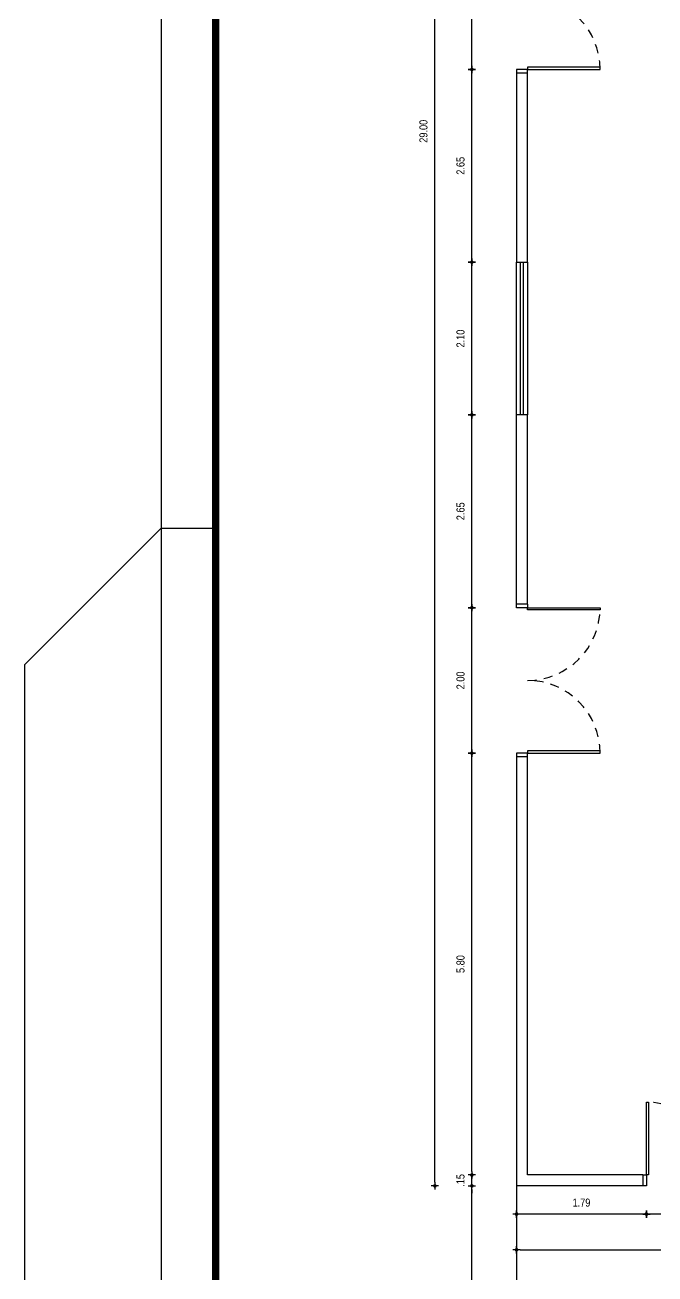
# Model space of a CAD drawing. Header units: millimetres. Extents: x 2739 to 2884, y 2105 to 2167.
# Drawn here: x 2799.58 to 2808.25, y 2133.63 to 2150.8 of the extents above; entities that cross this region are included whole.
import ezdxf

# ---------------------------------------------------------------- set-up
doc = ezdxf.new("R2010")
doc.units = ezdxf.units.MM
doc.linetypes.add('HIDDEN2', pattern=[0.1875, 0.125, -0.0625])
for name, color, linetype in [('COTA', 2, 'Continuous'), ('E-Pen-B', 5, 'Continuous'), ('PORTAS', 2, 'Continuous'), ('PROJEÇÃO', 1, 'HIDDEN2')]:
    doc.layers.add(name, color=color, linetype=linetype)
doc.layers.add('COTAS', color=53, linetype='Continuous', lineweight=9)
doc.styles.add('F2', font='ARIALN.TTF')
doc.dimstyles.new('ARQUITETURA', dxfattribs={"dimtxt": 0.11, "dimasz": 0.05, "dimexe": 0.1, "dimexo": 0, "dimgap": 0.1, "dimtad": 1, "dimzin": 5, "dimdsep": 46, "dimtxsty": 'F2', "dimblk": 'COTA', "dimcen": 0, "dimse1": 1, "dimse2": 1, "dimadec": 0, "dimazin": 0, "dimtfac": 2, "dimtix": 1, "dimtmove": 2, "dimatfit": 3, "dimldrblk": 'COTA', "dimfxl": 1, "dimtolj": 1, "dimtzin": 5, "dimarcsym": 0})

# ---------------------------------------------------------------- blocks, each defined once
blk = doc.blocks.new('COTA')
at = {"layer": 'COTA'}
for p, q in [((-1, 0), (1, 0)), ((0, 1), (0, -1))]:
    blk.add_line(p, q, dxfattribs=at)
at = {"layer": 'COTA', "const_width": 0.5}
blk.add_lwpolyline([(-0.25, 0, 1), (0.25, 0, 1)], format="xyb", close=True, dxfattribs=at)
blk = doc.blocks.new('*D159')
at = {"layer": 'COTAS', "color": 0, "lineweight": -2}
blk.add_line((2805.727, 2131.838), (2805.727, 2134.788), dxfattribs=at)
at = {"layer": 'Defpoints', "color": 0}
for p in [(2805.727, 2134.838), (2806.342, 2134.838), (2806.342, 2131.788)]:
    blk.add_point(p, dxfattribs=at)
at = {"layer": 'COTAS', "color": 0, "lineweight": -2, "xscale": 0.05, "yscale": 0.05, "zscale": 0.05}
for p, rotation in [((2805.727, 2134.838), 90), ((2805.727, 2131.788), 270)]:
    blk.add_blockref('COTA', p, dxfattribs=dict(at, rotation=rotation))
at = {"layer": 'COTAS', "color": 0, "insert": (2805.571, 2133.313), "char_height": 0.11, "attachment_point": 5, "rotation": 90, "style": 'F2'}
blk.add_mtext('\\A1;3.05', dxfattribs=at)
blk = doc.blocks.new('*D160')
at = {"layer": 'COTAS', "color": 0, "lineweight": -2}
for p, q in [((2805.727, 2135.038), (2805.727, 2135.088)), ((2805.727, 2134.838), (2805.727, 2134.988)), ((2805.727, 2134.788), (2805.727, 2134.738))]:
    blk.add_line(p, q, dxfattribs=at)
at = {"layer": 'Defpoints', "color": 0}
for p in [(2805.727, 2134.988), (2806.492, 2134.988), (2806.342, 2134.838)]:
    blk.add_point(p, dxfattribs=at)
at = {"layer": 'COTAS', "color": 0, "lineweight": -2, "xscale": 0.05, "yscale": 0.05, "zscale": 0.05}
for p, rotation in [((2805.727, 2134.988), 270), ((2805.727, 2134.838), 90)]:
    blk.add_blockref('COTA', p, dxfattribs=dict(at, rotation=rotation))
at = {"layer": 'COTAS', "color": 0, "insert": (2805.571, 2134.913), "char_height": 0.11, "attachment_point": 5, "rotation": 90, "style": 'F2'}
blk.add_mtext('\\A1;.15', dxfattribs=at)
blk = doc.blocks.new('*D161')
at = {"layer": 'COTAS', "color": 0, "lineweight": -2}
blk.add_line((2805.727, 2135.038), (2805.727, 2140.738), dxfattribs=at)
at = {"layer": 'Defpoints', "color": 0}
for p in [(2805.727, 2140.788), (2806.342, 2140.788), (2806.492, 2134.988)]:
    blk.add_point(p, dxfattribs=at)
at = {"layer": 'COTAS', "color": 0, "lineweight": -2, "xscale": 0.05, "yscale": 0.05, "zscale": 0.05}
for p, rotation in [((2805.727, 2140.788), 90), ((2805.727, 2134.988), 270)]:
    blk.add_blockref('COTA', p, dxfattribs=dict(at, rotation=rotation))
at = {"layer": 'COTAS', "color": 0, "insert": (2805.571, 2137.888), "char_height": 0.11, "attachment_point": 5, "rotation": 90, "style": 'F2'}
blk.add_mtext('\\A1;5.80', dxfattribs=at)
blk = doc.blocks.new('*D162')
at = {"layer": 'COTAS', "color": 0, "lineweight": -2}
blk.add_line((2805.727, 2140.838), (2805.727, 2142.738), dxfattribs=at)
at = {"layer": 'Defpoints', "color": 0}
for p in [(2805.727, 2142.788), (2806.342, 2142.788), (2806.342, 2140.788)]:
    blk.add_point(p, dxfattribs=at)
at = {"layer": 'COTAS', "color": 0, "lineweight": -2, "xscale": 0.05, "yscale": 0.05, "zscale": 0.05}
for p, rotation in [((2805.727, 2142.788), 90), ((2805.727, 2140.788), 270)]:
    blk.add_blockref('COTA', p, dxfattribs=dict(at, rotation=rotation))
at = {"layer": 'COTAS', "color": 0, "insert": (2805.571, 2141.788), "char_height": 0.11, "attachment_point": 5, "rotation": 90, "style": 'F2'}
blk.add_mtext('\\A1;2.00', dxfattribs=at)
blk = doc.blocks.new('*D163')
at = {"layer": 'COTAS', "color": 0, "lineweight": -2}
blk.add_line((2805.727, 2142.838), (2805.727, 2145.388), dxfattribs=at)
at = {"layer": 'Defpoints', "color": 0}
for p in [(2805.727, 2145.438), (2806.342, 2145.438), (2806.342, 2142.788)]:
    blk.add_point(p, dxfattribs=at)
at = {"layer": 'COTAS', "color": 0, "lineweight": -2, "xscale": 0.05, "yscale": 0.05, "zscale": 0.05}
for p, rotation in [((2805.727, 2145.438), 90), ((2805.727, 2142.788), 270)]:
    blk.add_blockref('COTA', p, dxfattribs=dict(at, rotation=rotation))
at = {"layer": 'COTAS', "color": 0, "insert": (2805.571, 2144.113), "char_height": 0.11, "attachment_point": 5, "rotation": 90, "style": 'F2'}
blk.add_mtext('\\A1;2.65', dxfattribs=at)
blk = doc.blocks.new('*D164')
at = {"layer": 'COTAS', "color": 0, "lineweight": -2}
blk.add_line((2805.727, 2145.488), (2805.727, 2147.488), dxfattribs=at)
at = {"layer": 'Defpoints', "color": 0}
for p in [(2805.727, 2147.538), (2806.342, 2147.538), (2806.342, 2145.438)]:
    blk.add_point(p, dxfattribs=at)
at = {"layer": 'COTAS', "color": 0, "lineweight": -2, "xscale": 0.05, "yscale": 0.05, "zscale": 0.05}
for p, rotation in [((2805.727, 2147.538), 90), ((2805.727, 2145.438), 270)]:
    blk.add_blockref('COTA', p, dxfattribs=dict(at, rotation=rotation))
at = {"layer": 'COTAS', "color": 0, "insert": (2805.571, 2146.488), "char_height": 0.11, "attachment_point": 5, "rotation": 90, "style": 'F2'}
blk.add_mtext('\\A1;2.10', dxfattribs=at)
blk = doc.blocks.new('*D165')
at = {"layer": 'COTAS', "color": 0, "lineweight": -2}
blk.add_line((2805.727, 2147.588), (2805.727, 2150.138), dxfattribs=at)
at = {"layer": 'Defpoints', "color": 0}
for p in [(2805.727, 2150.188), (2806.342, 2150.188), (2806.342, 2147.538)]:
    blk.add_point(p, dxfattribs=at)
at = {"layer": 'COTAS', "color": 0, "lineweight": -2, "xscale": 0.05, "yscale": 0.05, "zscale": 0.05}
for p, rotation in [((2805.727, 2150.188), 90), ((2805.727, 2147.538), 270)]:
    blk.add_blockref('COTA', p, dxfattribs=dict(at, rotation=rotation))
at = {"layer": 'COTAS', "color": 0, "insert": (2805.571, 2148.863), "char_height": 0.11, "attachment_point": 5, "rotation": 90, "style": 'F2'}
blk.add_mtext('\\A1;2.65', dxfattribs=at)
blk = doc.blocks.new('*D166')
at = {"layer": 'COTAS', "color": 0, "lineweight": -2}
blk.add_line((2805.727, 2150.238), (2805.727, 2152.138), dxfattribs=at)
at = {"layer": 'Defpoints', "color": 0}
for p in [(2805.727, 2152.188), (2806.342, 2152.188), (2806.342, 2150.188)]:
    blk.add_point(p, dxfattribs=at)
at = {"layer": 'COTAS', "color": 0, "lineweight": -2, "xscale": 0.05, "yscale": 0.05, "zscale": 0.05}
for p, rotation in [((2805.727, 2152.188), 90), ((2805.727, 2150.188), 270)]:
    blk.add_blockref('COTA', p, dxfattribs=dict(at, rotation=rotation))
at = {"layer": 'COTAS', "color": 0, "insert": (2805.571, 2151.188), "char_height": 0.11, "attachment_point": 5, "rotation": 90, "style": 'F2'}
blk.add_mtext('\\A1;2.00', dxfattribs=at)
blk = doc.blocks.new('*D183')
at = {"layer": 'COTAS', "color": 0, "lineweight": -2}
blk.add_line((2810.079, 2134.451), (2808.179, 2134.451), dxfattribs=at)
at = {"layer": 'Defpoints', "color": 0}
for p in [(2808.129, 2134.838), (2810.129, 2134.838), (2808.129, 2134.451)]:
    blk.add_point(p, dxfattribs=at)
at = {"layer": 'COTAS', "color": 0, "lineweight": -2, "xscale": 0.05, "yscale": 0.05, "zscale": 0.05, "rotation": 180}
blk.add_blockref('COTA', (2808.129, 2134.451), dxfattribs=at)
at = {"layer": 'COTAS', "color": 0, "lineweight": -2, "xscale": 0.05, "yscale": 0.05, "zscale": 0.05}
blk.add_blockref('COTA', (2810.129, 2134.451), dxfattribs=at)
at = {"layer": 'COTAS', "color": 0, "insert": (2809.129, 2134.608), "char_height": 0.11, "attachment_point": 5, "style": 'F2'}
blk.add_mtext('\\A1;2.00', dxfattribs=at)
blk = doc.blocks.new('*D184')
at = {"layer": 'COTAS', "color": 0, "lineweight": -2}
blk.add_line((2808.079, 2134.451), (2806.392, 2134.451), dxfattribs=at)
at = {"layer": 'Defpoints', "color": 0}
for p in [(2806.342, 2134.838), (2808.129, 2134.838), (2806.342, 2134.451)]:
    blk.add_point(p, dxfattribs=at)
at = {"layer": 'COTAS', "color": 0, "lineweight": -2, "xscale": 0.05, "yscale": 0.05, "zscale": 0.05, "rotation": 180}
blk.add_blockref('COTA', (2806.342, 2134.451), dxfattribs=at)
at = {"layer": 'COTAS', "color": 0, "lineweight": -2, "xscale": 0.05, "yscale": 0.05, "zscale": 0.05}
blk.add_blockref('COTA', (2808.129, 2134.451), dxfattribs=at)
at = {"layer": 'COTAS', "color": 0, "insert": (2807.235, 2134.608), "char_height": 0.11, "attachment_point": 5, "style": 'F2'}
blk.add_mtext('\\A1;1.79', dxfattribs=at)
blk = doc.blocks.new('*D245')
at = {"layer": 'COTAS', "color": 0, "lineweight": -2}
blk.add_line((2806.392, 2133.96), (2819.242, 2133.96), dxfattribs=at)
at = {"layer": 'Defpoints', "color": 0}
for p in [(2806.342, 2134.838), (2819.292, 2134.838), (2819.292, 2133.96)]:
    blk.add_point(p, dxfattribs=at)
at = {"layer": 'COTAS', "color": 0, "lineweight": -2, "xscale": 0.05, "yscale": 0.05, "zscale": 0.05, "rotation": 180}
blk.add_blockref('COTA', (2806.342, 2133.96), dxfattribs=at)
at = {"layer": 'COTAS', "color": 0, "lineweight": -2, "xscale": 0.05, "yscale": 0.05, "zscale": 0.05}
blk.add_blockref('COTA', (2819.292, 2133.96), dxfattribs=at)
at = {"layer": 'COTAS', "color": 0, "insert": (2812.817, 2134.116), "char_height": 0.11, "attachment_point": 5, "style": 'F2'}
blk.add_mtext('\\A1;12.95', dxfattribs=at)
blk = doc.blocks.new('*D246')
at = {"layer": 'COTAS', "color": 0, "lineweight": -2}
blk.add_line((2805.218, 2134.888), (2805.218, 2163.788), dxfattribs=at)
at = {"layer": 'Defpoints', "color": 0}
for p in [(2805.218, 2163.838), (2819.292, 2163.838), (2819.292, 2134.838)]:
    blk.add_point(p, dxfattribs=at)
at = {"layer": 'COTAS', "color": 0, "lineweight": -2, "xscale": 0.05, "yscale": 0.05, "zscale": 0.05}
for p, rotation in [((2805.218, 2163.838), 90), ((2805.218, 2134.838), 270)]:
    blk.add_blockref('COTA', p, dxfattribs=dict(at, rotation=rotation))
at = {"layer": 'COTAS', "color": 0, "insert": (2805.061, 2149.338), "char_height": 0.11, "attachment_point": 5, "rotation": 90, "style": 'F2'}
blk.add_mtext('\\A1;29.00', dxfattribs=at)

msp = doc.modelspace()

# ---------------------------------------------------------------- linework, layer by layer
msp.add_line((2806.342, 2134.838), (2806.342, 2131.788))
msp.add_lwpolyline([(2801.451, 2122.508), (2862.651, 2122.508), (2862.651, 2167.058), (2801.451, 2167.058)], close=True)
at = {"const_width": 0.1}
msp.add_lwpolyline([(2802.201, 2123.258), (2861.901, 2123.258), (2861.901, 2166.308), (2802.201, 2166.308)], close=True, dxfattribs=at)
msp.add_lwpolyline([(2801.451, 2122.508), (2799.576, 2122.508), (2799.576, 2142.008), (2801.451, 2143.883), (2802.201, 2143.883)])
at = {"layer": 'E-Pen-B'}
for p, q in [((2806.342, 2150.138), (2806.342, 2147.538)), ((2806.492, 2150.138), (2806.342, 2150.138)), ((2806.492, 2150.138), (2806.342, 2150.138)), ((2806.492, 2150.138), (2806.342, 2150.138)), ((2806.492, 2147.538), (2806.492, 2150.138)), ((2806.342, 2147.538), (2806.492, 2147.538)), ((2806.342, 2142.838), (2806.342, 2145.438)), ((2806.492, 2145.438), (2806.342, 2145.438)), ((2806.492, 2142.838), (2806.492, 2145.438)), ((2806.492, 2142.838), (2806.342, 2142.838)), ((2806.492, 2140.738), (2806.342, 2140.738)), ((2806.342, 2140.738), (2806.342, 2134.838)), ((2806.492, 2134.988), (2806.492, 2140.738)), ((2808.079, 2134.988), (2806.492, 2134.988)), ((2808.079, 2134.988), (2808.079, 2134.838)), ((2808.079, 2134.838), (2806.342, 2134.838))]:
    msp.add_line(p, q, dxfattribs=at)
at = {"layer": 'PORTAS'}
for p, q in [((2806.342, 2145.438), (2806.342, 2147.538)), ((2806.492, 2147.538), (2806.492, 2145.438))]:
    msp.add_line(p, q, dxfattribs=at)
for points in [[(2806.492, 2150.138), (2806.492, 2150.188), (2806.342, 2150.188), (2806.342, 2150.138)], [(2806.492, 2142.838), (2806.492, 2142.788), (2806.342, 2142.788), (2806.342, 2142.838)], [(2806.492, 2140.738), (2806.492, 2140.788), (2806.342, 2140.788), (2806.342, 2140.738)], [(2808.079, 2134.988), (2808.129, 2134.988), (2808.129, 2134.838), (2808.079, 2134.838)]]:
    msp.add_lwpolyline(points, dxfattribs=at)
for points in [[(2806.492, 2150.188), (2807.492, 2150.188), (2807.492, 2150.218), (2806.492, 2150.218)], [(2806.492, 2142.788), (2807.492, 2142.788), (2807.492, 2142.758), (2806.492, 2142.758)], [(2806.492, 2140.788), (2807.492, 2140.788), (2807.492, 2140.818), (2806.492, 2140.818)], [(2808.129, 2134.988), (2808.129, 2135.988), (2808.159, 2135.988), (2808.159, 2134.988)]]:
    msp.add_lwpolyline(points, close=True, dxfattribs=at)
at = {"layer": 'PROJEÇÃO', "linetype": 'ByBlock'}
for p, q in [((2806.397, 2145.438), (2806.397, 2147.538)), ((2806.437, 2145.438), (2806.437, 2147.538))]:
    msp.add_line(p, q, dxfattribs=at)
at = {"layer": 'PROJEÇÃO'}
for centre, start, end in [((2806.492, 2150.188), 0, 90), ((2806.492, 2142.788), 270, 0), ((2806.492, 2140.788), 0, 90), ((2808.129, 2134.988), 0, 90)]:
    msp.add_arc(centre, 1, start, end, dxfattribs=at)

# ---------------------------------------------------------------- dimensions: what is measured, and where the dimension line sits
at = {"layer": 'COTAS'}
for base, p1, p2, picture, middle in [((2805.218, 2163.838), (2819.292, 2134.838), (2819.292, 2163.838), '*D246', (2805.061, 2149.338)), ((2805.727, 2152.188), (2806.342, 2150.188), (2806.342, 2152.188), '*D166', (2805.571, 2151.188)), ((2805.727, 2150.188), (2806.342, 2147.538), (2806.342, 2150.188), '*D165', (2805.571, 2148.863)), ((2805.727, 2147.538), (2806.342, 2145.438), (2806.342, 2147.538), '*D164', (2805.571, 2146.488)), ((2805.727, 2145.438), (2806.342, 2142.788), (2806.342, 2145.438), '*D163', (2805.571, 2144.113)), ((2805.727, 2142.788), (2806.342, 2140.788), (2806.342, 2142.788), '*D162', (2805.571, 2141.788)), ((2805.727, 2140.788), (2806.492, 2134.988), (2806.342, 2140.788), '*D161', (2805.571, 2137.888)), ((2805.727, 2134.988), (2806.342, 2134.838), (2806.492, 2134.988), '*D160', (2805.571, 2134.913)), ((2805.727, 2134.838), (2806.342, 2131.788), (2806.342, 2134.838), '*D159', (2805.571, 2133.313))]:
    dim = msp.add_linear_dim(base=base, p1=p1, p2=p2, angle=90, dimstyle='ARQUITETURA', dxfattribs=at)
    dim.commit()
    dim.dimension.update_dxf_attribs({"geometry": picture, "text_midpoint": middle})
for base, p1, p2, picture, middle in [((2806.342, 2134.451), (2808.129, 2134.838), (2806.342, 2134.838), '*D184', (2807.235, 2134.608)), ((2819.292, 2133.96), (2806.342, 2134.838), (2819.292, 2134.838), '*D245', (2812.817, 2134.116)), ((2808.129, 2134.451), (2810.129, 2134.838), (2808.129, 2134.838), '*D183', (2809.129, 2134.608))]:
    dim = msp.add_linear_dim(base=base, p1=p1, p2=p2, dimstyle='ARQUITETURA', dxfattribs=at)
    dim.commit()
    dim.dimension.update_dxf_attribs({"geometry": picture, "text_midpoint": middle})

doc.saveas('drawing.dxf')
